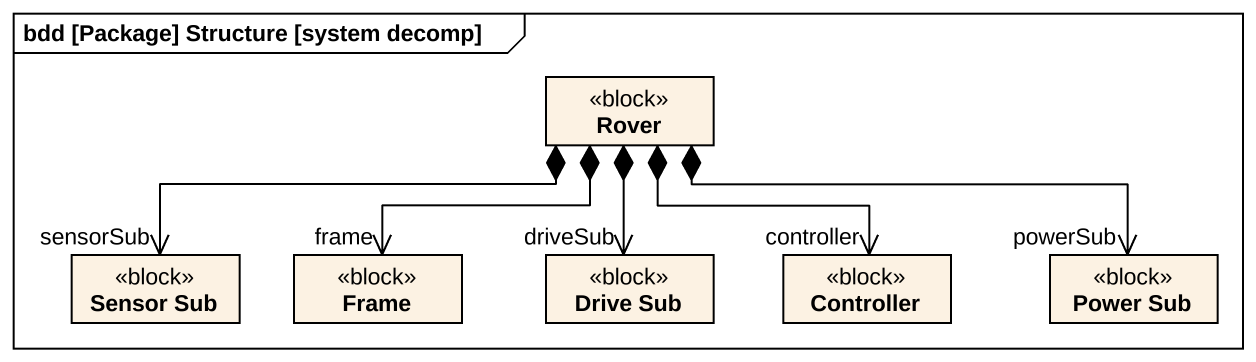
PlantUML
@startuml
mainframe bdd [Package] Structure [system decomp]
hide circle
hide empty members
class Rover <<block>>
class "Sensor Sub" as Sensor_Sub <<block>>
class "Frame" as Frame_ <<block>>
class "Drive Sub" as Drive_Sub <<block>>
class Controller <<block>>
class "Power Sub" as Power_Sub <<block>>
Rover *-left-> "sensorSub" Sensor_Sub
Rover *--> "frame" Frame_
Rover *--> "driveSub" Drive_Sub
Rover *--> "controller" Controller
Rover *-right-> "powerSub" Power_Sub
@enduml
